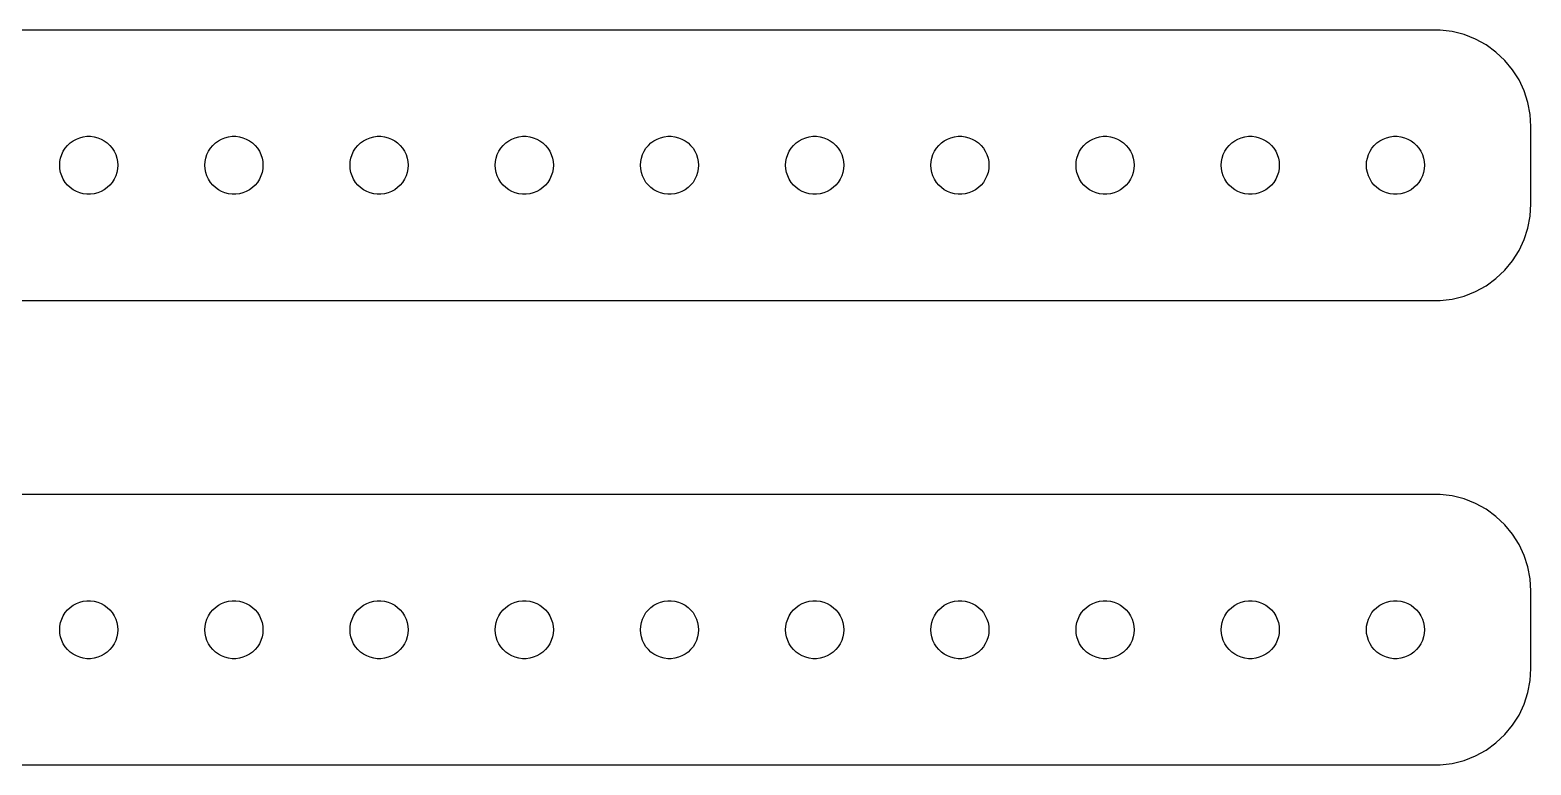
# Model space of a CAD drawing. Header units: metres. Extents: x -150 to 150, y 17 to 55.
# Drawn here: x 72 to 149.5, y 17 to 55 of the extents above; entities that cross this region are included whole.
import ezdxf

# ---------------------------------------------------------------- set-up
doc = ezdxf.new("R2010")
doc.units = ezdxf.units.M

msp = doc.modelspace()

# ---------------------------------------------------------------- linework, layer by layer
for p, q in [((144.814, 54.9901), (-144.814, 54.9901)), ((145.437, 54.9114), (144.814, 54.9901)), ((146.045, 54.7553), (145.437, 54.9114)), ((146.629, 54.5241), (146.045, 54.7553)), ((147.179, 54.2216), (146.629, 54.5241)), ((147.687, 53.8526), (147.179, 54.2216)), ((148.145, 53.4227), (147.687, 53.8526)), ((148.545, 52.9389), (148.145, 53.4227)), ((148.882, 52.4088), (148.545, 52.9389)), ((149.149, 51.8406), (148.882, 52.4088)), ((149.343, 51.2434), (149.149, 51.8406)), ((149.461, 50.6267), (149.343, 51.2434)), ((149.5, 50), (149.461, 50.6267)), ((149.5, 46), (149.5, 50)), ((73.6855, 48.7226), (73.7865, 48.8817)), ((73.7865, 48.8817), (73.9065, 49.0268)), ((73.9065, 49.0268), (74.0439, 49.1558)), ((74.0439, 49.1558), (74.1963, 49.2665)), ((74.1963, 49.2665), (74.3613, 49.3572)), ((74.3613, 49.3572), (74.5365, 49.4266)), ((74.5365, 49.4266), (74.7189, 49.4734)), ((74.7189, 49.4734), (74.9058, 49.497)), ((74.9058, 49.497), (75.0942, 49.497)), ((75.0942, 49.497), (75.2811, 49.4734)), ((75.2811, 49.4734), (75.4635, 49.4266)), ((75.4635, 49.4266), (75.6387, 49.3572)), ((75.6387, 49.3572), (75.8037, 49.2665)), ((75.8037, 49.2665), (75.9561, 49.1558)), ((75.9561, 49.1558), (76.0934, 49.0268)), ((76.0934, 49.0268), (76.2135, 48.8817)), ((76.2135, 48.8817), (76.3145, 48.7226)), ((81.1855, 48.7226), (81.2865, 48.8817)), ((81.2865, 48.8817), (81.4065, 49.0268)), ((81.4065, 49.0268), (81.5439, 49.1558)), ((81.5439, 49.1558), (81.6963, 49.2665)), ((81.6963, 49.2665), (81.8613, 49.3572)), ((81.8613, 49.3572), (82.0365, 49.4266)), ((82.0365, 49.4266), (82.2189, 49.4734)), ((82.2189, 49.4734), (82.4058, 49.497)), ((82.4058, 49.497), (82.5942, 49.497)), ((82.5942, 49.497), (82.7811, 49.4734)), ((82.7811, 49.4734), (82.9635, 49.4266)), ((82.9635, 49.4266), (83.1387, 49.3572)), ((83.1387, 49.3572), (83.3037, 49.2665)), ((83.3037, 49.2665), (83.4561, 49.1558)), ((83.4561, 49.1558), (83.5934, 49.0268)), ((83.5934, 49.0268), (83.7135, 48.8817)), ((83.7135, 48.8817), (83.8145, 48.7226)), ((88.6855, 48.7226), (88.7865, 48.8817)), ((88.7865, 48.8817), (88.9065, 49.0268)), ((88.9065, 49.0268), (89.0439, 49.1558)), ((89.0439, 49.1558), (89.1963, 49.2665)), ((89.1963, 49.2665), (89.3613, 49.3572)), ((89.3613, 49.3572), (89.5365, 49.4266)), ((89.5365, 49.4266), (89.7189, 49.4734)), ((89.7189, 49.4734), (89.9058, 49.497)), ((89.9058, 49.497), (90.0942, 49.497)), ((90.0942, 49.497), (90.2811, 49.4734)), ((90.2811, 49.4734), (90.4635, 49.4266)), ((90.4635, 49.4266), (90.6387, 49.3572)), ((90.6387, 49.3572), (90.8037, 49.2665)), ((90.8037, 49.2665), (90.9561, 49.1558)), ((90.9561, 49.1558), (91.0934, 49.0268)), ((91.0934, 49.0268), (91.2135, 48.8817)), ((91.2135, 48.8817), (91.3145, 48.7226)), ((96.1855, 48.7226), (96.2865, 48.8817)), ((96.2865, 48.8817), (96.4065, 49.0268)), ((96.4065, 49.0268), (96.5439, 49.1558)), ((96.5439, 49.1558), (96.6963, 49.2665)), ((96.6963, 49.2665), (96.8613, 49.3572)), ((96.8613, 49.3572), (97.0365, 49.4266)), ((97.0365, 49.4266), (97.2189, 49.4734)), ((97.2189, 49.4734), (97.4058, 49.497)), ((97.4058, 49.497), (97.5942, 49.497)), ((97.5942, 49.497), (97.7811, 49.4734)), ((97.7811, 49.4734), (97.9635, 49.4266)), ((97.9635, 49.4266), (98.1387, 49.3572)), ((98.1387, 49.3572), (98.3037, 49.2665)), ((98.3037, 49.2665), (98.4561, 49.1558)), ((98.4561, 49.1558), (98.5934, 49.0268)), ((98.5934, 49.0268), (98.7135, 48.8817)), ((98.7135, 48.8817), (98.8145, 48.7226)), ((103.686, 48.7226), (103.786, 48.8817)), ((103.786, 48.8817), (103.907, 49.0268)), ((103.907, 49.0268), (104.044, 49.1558)), ((104.044, 49.1558), (104.196, 49.2665)), ((104.196, 49.2665), (104.361, 49.3572)), ((104.361, 49.3572), (104.536, 49.4266)), ((104.536, 49.4266), (104.719, 49.4734)), ((104.719, 49.4734), (104.906, 49.497)), ((104.906, 49.497), (105.094, 49.497)), ((105.094, 49.497), (105.281, 49.4734)), ((105.281, 49.4734), (105.464, 49.4266)), ((105.464, 49.4266), (105.639, 49.3572)), ((105.639, 49.3572), (105.804, 49.2665)), ((105.804, 49.2665), (105.956, 49.1558)), ((105.956, 49.1558), (106.093, 49.0268)), ((106.093, 49.0268), (106.214, 48.8817)), ((106.214, 48.8817), (106.314, 48.7226)), ((111.186, 48.7226), (111.286, 48.8817)), ((111.286, 48.8817), (111.407, 49.0268)), ((111.407, 49.0268), (111.544, 49.1558)), ((111.544, 49.1558), (111.696, 49.2665)), ((111.696, 49.2665), (111.861, 49.3572)), ((111.861, 49.3572), (112.036, 49.4266)), ((112.036, 49.4266), (112.219, 49.4734)), ((112.219, 49.4734), (112.406, 49.497)), ((112.406, 49.497), (112.594, 49.497)), ((112.594, 49.497), (112.781, 49.4734)), ((112.781, 49.4734), (112.964, 49.4266)), ((112.964, 49.4266), (113.139, 49.3572)), ((113.139, 49.3572), (113.304, 49.2665)), ((113.304, 49.2665), (113.456, 49.1558)), ((113.456, 49.1558), (113.593, 49.0268)), ((113.593, 49.0268), (113.714, 48.8817)), ((113.714, 48.8817), (113.814, 48.7226)), ((118.686, 48.7226), (118.786, 48.8817)), ((118.786, 48.8817), (118.907, 49.0268)), ((118.907, 49.0268), (119.044, 49.1558)), ((119.044, 49.1558), (119.196, 49.2665)), ((119.196, 49.2665), (119.361, 49.3572)), ((119.361, 49.3572), (119.536, 49.4266)), ((119.536, 49.4266), (119.719, 49.4734)), ((119.719, 49.4734), (119.906, 49.497)), ((119.906, 49.497), (120.094, 49.497)), ((120.094, 49.497), (120.281, 49.4734)), ((120.281, 49.4734), (120.464, 49.4266)), ((120.464, 49.4266), (120.639, 49.3572)), ((120.639, 49.3572), (120.804, 49.2665)), ((120.804, 49.2665), (120.956, 49.1558)), ((120.956, 49.1558), (121.093, 49.0268)), ((121.093, 49.0268), (121.214, 48.8817)), ((121.214, 48.8817), (121.314, 48.7226)), ((126.186, 48.7226), (126.286, 48.8817)), ((126.286, 48.8817), (126.407, 49.0268)), ((126.407, 49.0268), (126.544, 49.1558)), ((126.544, 49.1558), (126.696, 49.2665)), ((126.696, 49.2665), (126.861, 49.3572)), ((126.861, 49.3572), (127.036, 49.4266)), ((127.036, 49.4266), (127.219, 49.4734)), ((127.219, 49.4734), (127.406, 49.497)), ((127.406, 49.497), (127.594, 49.497)), ((127.594, 49.497), (127.781, 49.4734)), ((127.781, 49.4734), (127.964, 49.4266)), ((127.964, 49.4266), (128.139, 49.3572)), ((128.139, 49.3572), (128.304, 49.2665)), ((128.304, 49.2665), (128.456, 49.1558)), ((128.456, 49.1558), (128.593, 49.0268)), ((128.593, 49.0268), (128.714, 48.8817)), ((128.714, 48.8817), (128.814, 48.7226)), ((133.686, 48.7226), (133.786, 48.8817)), ((133.786, 48.8817), (133.907, 49.0268)), ((133.907, 49.0268), (134.044, 49.1558)), ((134.044, 49.1558), (134.196, 49.2665)), ((134.196, 49.2665), (134.361, 49.3572)), ((134.361, 49.3572), (134.536, 49.4266)), ((134.536, 49.4266), (134.719, 49.4734)), ((134.719, 49.4734), (134.906, 49.497)), ((134.906, 49.497), (135.094, 49.497)), ((135.094, 49.497), (135.281, 49.4734)), ((135.281, 49.4734), (135.464, 49.4266)), ((135.464, 49.4266), (135.639, 49.3572)), ((135.639, 49.3572), (135.804, 49.2665)), ((135.804, 49.2665), (135.956, 49.1558)), ((135.956, 49.1558), (136.093, 49.0268)), ((136.093, 49.0268), (136.214, 48.8817)), ((136.214, 48.8817), (136.314, 48.7226)), ((141.186, 48.7226), (141.286, 48.8817)), ((141.286, 48.8817), (141.407, 49.0268)), ((141.407, 49.0268), (141.544, 49.1558)), ((141.544, 49.1558), (141.696, 49.2665)), ((141.696, 49.2665), (141.861, 49.3572)), ((141.861, 49.3572), (142.036, 49.4266)), ((142.036, 49.4266), (142.219, 49.4734)), ((142.219, 49.4734), (142.406, 49.497)), ((142.406, 49.497), (142.594, 49.497)), ((142.594, 49.497), (142.781, 49.4734)), ((142.781, 49.4734), (142.964, 49.4266)), ((142.964, 49.4266), (143.139, 49.3572)), ((143.139, 49.3572), (143.304, 49.2665)), ((143.304, 49.2665), (143.456, 49.1558)), ((143.456, 49.1558), (143.593, 49.0268)), ((143.593, 49.0268), (143.714, 48.8817)), ((143.714, 48.8817), (143.814, 48.7226)), ((73.5, 48), (73.5118, 48.188)), ((73.5118, 48.188), (73.5471, 48.373)), ((73.5471, 48.373), (73.6053, 48.5522)), ((73.6053, 48.5522), (73.6855, 48.7226)), ((76.3145, 48.7226), (76.3947, 48.5522)), ((76.3947, 48.5522), (76.4529, 48.373)), ((76.4529, 48.373), (76.4882, 48.188)), ((76.4882, 48.188), (76.5, 48)), ((81, 48), (81.0118, 48.188)), ((81.0118, 48.188), (81.0471, 48.373)), ((81.0471, 48.373), (81.1053, 48.5522)), ((81.1053, 48.5522), (81.1855, 48.7226)), ((83.8145, 48.7226), (83.8947, 48.5522)), ((83.8947, 48.5522), (83.9529, 48.373)), ((83.9529, 48.373), (83.9882, 48.188)), ((83.9882, 48.188), (84, 48)), ((88.5, 48), (88.5118, 48.188)), ((88.5118, 48.188), (88.5471, 48.373)), ((88.5471, 48.373), (88.6053, 48.5522)), ((88.6053, 48.5522), (88.6855, 48.7226)), ((91.3145, 48.7226), (91.3947, 48.5522)), ((91.3947, 48.5522), (91.4529, 48.373)), ((91.4529, 48.373), (91.4882, 48.188)), ((91.4882, 48.188), (91.5, 48)), ((96, 48), (96.0118, 48.188)), ((96.0118, 48.188), (96.0471, 48.373)), ((96.0471, 48.373), (96.1053, 48.5522)), ((96.1053, 48.5522), (96.1855, 48.7226)), ((98.8145, 48.7226), (98.8947, 48.5522)), ((98.8947, 48.5522), (98.9529, 48.373)), ((98.9529, 48.373), (98.9882, 48.188)), ((98.9882, 48.188), (99, 48)), ((103.5, 48), (103.512, 48.188)), ((103.512, 48.188), (103.547, 48.373)), ((103.547, 48.373), (103.605, 48.5522)), ((103.605, 48.5522), (103.686, 48.7226)), ((106.314, 48.7226), (106.395, 48.5522)), ((106.395, 48.5522), (106.453, 48.373)), ((106.453, 48.373), (106.488, 48.188)), ((106.488, 48.188), (106.5, 48)), ((111, 48), (111.012, 48.188)), ((111.012, 48.188), (111.047, 48.373)), ((111.047, 48.373), (111.105, 48.5522)), ((111.105, 48.5522), (111.186, 48.7226)), ((113.814, 48.7226), (113.895, 48.5522)), ((113.895, 48.5522), (113.953, 48.373)), ((113.953, 48.373), (113.988, 48.188)), ((113.988, 48.188), (114, 48)), ((118.5, 48), (118.512, 48.188)), ((118.512, 48.188), (118.547, 48.373)), ((118.547, 48.373), (118.605, 48.5522)), ((118.605, 48.5522), (118.686, 48.7226)), ((121.314, 48.7226), (121.395, 48.5522)), ((121.395, 48.5522), (121.453, 48.373)), ((121.453, 48.373), (121.488, 48.188)), ((121.488, 48.188), (121.5, 48)), ((126, 48), (126.012, 48.188)), ((126.012, 48.188), (126.047, 48.373)), ((126.047, 48.373), (126.105, 48.5522)), ((126.105, 48.5522), (126.186, 48.7226)), ((128.814, 48.7226), (128.895, 48.5522)), ((128.895, 48.5522), (128.953, 48.373)), ((128.953, 48.373), (128.988, 48.188)), ((128.988, 48.188), (129, 48)), ((133.5, 48), (133.512, 48.188)), ((133.512, 48.188), (133.547, 48.373)), ((133.547, 48.373), (133.605, 48.5522)), ((133.605, 48.5522), (133.686, 48.7226)), ((136.314, 48.7226), (136.395, 48.5522)), ((136.395, 48.5522), (136.453, 48.373)), ((136.453, 48.373), (136.488, 48.188)), ((136.488, 48.188), (136.5, 48)), ((141, 48), (141.012, 48.188)), ((141.012, 48.188), (141.047, 48.373)), ((141.047, 48.373), (141.105, 48.5522)), ((141.105, 48.5522), (141.186, 48.7226)), ((143.814, 48.7226), (143.895, 48.5522)), ((143.895, 48.5522), (143.953, 48.373)), ((143.953, 48.373), (143.988, 48.188)), ((143.988, 48.188), (144, 48)), ((73.5118, 47.812), (73.5, 48)), ((73.5471, 47.627), (73.5118, 47.812)), ((73.6053, 47.4478), (73.5471, 47.627)), ((73.6855, 47.2774), (73.6053, 47.4478)), ((76.3947, 47.4478), (76.3145, 47.2774)), ((76.4529, 47.627), (76.3947, 47.4478)), ((76.4882, 47.812), (76.4529, 47.627)), ((76.5, 48), (76.4882, 47.812)), ((81.0118, 47.812), (81, 48)), ((81.0471, 47.627), (81.0118, 47.812)), ((81.1053, 47.4478), (81.0471, 47.627)), ((81.1855, 47.2774), (81.1053, 47.4478)), ((83.8947, 47.4478), (83.8145, 47.2774)), ((83.9529, 47.627), (83.8947, 47.4478)), ((83.9882, 47.812), (83.9529, 47.627)), ((84, 48), (83.9882, 47.812)), ((88.5118, 47.812), (88.5, 48)), ((88.5471, 47.627), (88.5118, 47.812)), ((88.6053, 47.4478), (88.5471, 47.627)), ((88.6855, 47.2774), (88.6053, 47.4478)), ((91.3947, 47.4478), (91.3145, 47.2774)), ((91.4529, 47.627), (91.3947, 47.4478)), ((91.4882, 47.812), (91.4529, 47.627)), ((91.5, 48), (91.4882, 47.812)), ((96.0118, 47.812), (96, 48)), ((96.0471, 47.627), (96.0118, 47.812)), ((96.1053, 47.4478), (96.0471, 47.627)), ((96.1855, 47.2774), (96.1053, 47.4478)), ((98.8947, 47.4478), (98.8145, 47.2774)), ((98.9529, 47.627), (98.8947, 47.4478)), ((98.9882, 47.812), (98.9529, 47.627)), ((99, 48), (98.9882, 47.812)), ((103.512, 47.812), (103.5, 48)), ((103.547, 47.627), (103.512, 47.812)), ((103.605, 47.4478), (103.547, 47.627)), ((103.686, 47.2774), (103.605, 47.4478)), ((106.395, 47.4478), (106.314, 47.2774)), ((106.453, 47.627), (106.395, 47.4478)), ((106.488, 47.812), (106.453, 47.627)), ((106.5, 48), (106.488, 47.812)), ((111.012, 47.812), (111, 48)), ((111.047, 47.627), (111.012, 47.812)), ((111.105, 47.4478), (111.047, 47.627)), ((111.186, 47.2774), (111.105, 47.4478)), ((113.895, 47.4478), (113.814, 47.2774)), ((113.953, 47.627), (113.895, 47.4478)), ((113.988, 47.812), (113.953, 47.627)), ((114, 48), (113.988, 47.812)), ((118.512, 47.812), (118.5, 48)), ((118.547, 47.627), (118.512, 47.812)), ((118.605, 47.4478), (118.547, 47.627)), ((118.686, 47.2774), (118.605, 47.4478)), ((121.395, 47.4478), (121.314, 47.2774)), ((121.453, 47.627), (121.395, 47.4478)), ((121.488, 47.812), (121.453, 47.627)), ((121.5, 48), (121.488, 47.812)), ((126.012, 47.812), (126, 48)), ((126.047, 47.627), (126.012, 47.812)), ((126.105, 47.4478), (126.047, 47.627)), ((126.186, 47.2774), (126.105, 47.4478)), ((128.895, 47.4478), (128.814, 47.2774)), ((128.953, 47.627), (128.895, 47.4478)), ((128.988, 47.812), (128.953, 47.627)), ((129, 48), (128.988, 47.812)), ((133.512, 47.812), (133.5, 48)), ((133.547, 47.627), (133.512, 47.812)), ((133.605, 47.4478), (133.547, 47.627)), ((133.686, 47.2774), (133.605, 47.4478)), ((136.395, 47.4478), (136.314, 47.2774)), ((136.453, 47.627), (136.395, 47.4478)), ((136.488, 47.812), (136.453, 47.627)), ((136.5, 48), (136.488, 47.812)), ((141.012, 47.812), (141, 48)), ((141.047, 47.627), (141.012, 47.812)), ((141.105, 47.4478), (141.047, 47.627)), ((141.186, 47.2774), (141.105, 47.4478)), ((143.895, 47.4478), (143.814, 47.2774)), ((143.953, 47.627), (143.895, 47.4478)), ((143.988, 47.812), (143.953, 47.627)), ((144, 48), (143.988, 47.812)), ((73.7865, 47.1183), (73.6855, 47.2774)), ((73.9065, 46.9732), (73.7865, 47.1183)), ((74.0439, 46.8442), (73.9065, 46.9732)), ((74.1963, 46.7335), (74.0439, 46.8442)), ((74.3613, 46.6428), (74.1963, 46.7335)), ((74.5365, 46.5734), (74.3613, 46.6428)), ((74.7189, 46.5266), (74.5365, 46.5734)), ((74.9058, 46.503), (74.7189, 46.5266)), ((75.2811, 46.5266), (75.0942, 46.503)), ((75.4635, 46.5734), (75.2811, 46.5266)), ((75.6387, 46.6428), (75.4635, 46.5734)), ((75.8037, 46.7335), (75.6387, 46.6428)), ((75.9561, 46.8442), (75.8037, 46.7335)), ((76.0934, 46.9732), (75.9561, 46.8442)), ((76.2135, 47.1183), (76.0934, 46.9732)), ((76.3145, 47.2774), (76.2135, 47.1183)), ((81.2865, 47.1183), (81.1855, 47.2774)), ((81.4065, 46.9732), (81.2865, 47.1183)), ((81.5439, 46.8442), (81.4065, 46.9732)), ((81.6963, 46.7335), (81.5439, 46.8442)), ((81.8613, 46.6428), (81.6963, 46.7335)), ((82.0365, 46.5734), (81.8613, 46.6428)), ((82.2189, 46.5266), (82.0365, 46.5734)), ((82.4058, 46.503), (82.2189, 46.5266)), ((82.7811, 46.5266), (82.5942, 46.503)), ((82.9635, 46.5734), (82.7811, 46.5266)), ((83.1387, 46.6428), (82.9635, 46.5734)), ((83.3037, 46.7335), (83.1387, 46.6428)), ((83.4561, 46.8442), (83.3037, 46.7335)), ((83.5934, 46.9732), (83.4561, 46.8442)), ((83.7135, 47.1183), (83.5934, 46.9732)), ((83.8145, 47.2774), (83.7135, 47.1183)), ((88.7865, 47.1183), (88.6855, 47.2774)), ((88.9065, 46.9732), (88.7865, 47.1183)), ((89.0439, 46.8442), (88.9065, 46.9732)), ((89.1963, 46.7335), (89.0439, 46.8442)), ((89.3613, 46.6428), (89.1963, 46.7335)), ((89.5365, 46.5734), (89.3613, 46.6428)), ((89.7189, 46.5266), (89.5365, 46.5734)), ((89.9058, 46.503), (89.7189, 46.5266)), ((90.2811, 46.5266), (90.0942, 46.503)), ((90.4635, 46.5734), (90.2811, 46.5266)), ((90.6387, 46.6428), (90.4635, 46.5734)), ((90.8037, 46.7335), (90.6387, 46.6428)), ((90.9561, 46.8442), (90.8037, 46.7335)), ((91.0934, 46.9732), (90.9561, 46.8442)), ((91.2135, 47.1183), (91.0934, 46.9732)), ((91.3145, 47.2774), (91.2135, 47.1183)), ((96.2865, 47.1183), (96.1855, 47.2774)), ((96.4065, 46.9732), (96.2865, 47.1183)), ((96.5439, 46.8442), (96.4065, 46.9732)), ((96.6963, 46.7335), (96.5439, 46.8442)), ((96.8613, 46.6428), (96.6963, 46.7335)), ((97.0365, 46.5734), (96.8613, 46.6428)), ((97.2189, 46.5266), (97.0365, 46.5734)), ((97.4058, 46.503), (97.2189, 46.5266)), ((97.7811, 46.5266), (97.5942, 46.503)), ((97.9635, 46.5734), (97.7811, 46.5266)), ((98.1387, 46.6428), (97.9635, 46.5734)), ((98.3037, 46.7335), (98.1387, 46.6428)), ((98.4561, 46.8442), (98.3037, 46.7335)), ((98.5934, 46.9732), (98.4561, 46.8442)), ((98.7135, 47.1183), (98.5934, 46.9732)), ((98.8145, 47.2774), (98.7135, 47.1183)), ((103.786, 47.1183), (103.686, 47.2774)), ((103.907, 46.9732), (103.786, 47.1183)), ((104.044, 46.8442), (103.907, 46.9732)), ((104.196, 46.7335), (104.044, 46.8442)), ((104.361, 46.6428), (104.196, 46.7335)), ((104.536, 46.5734), (104.361, 46.6428)), ((104.719, 46.5266), (104.536, 46.5734)), ((104.906, 46.503), (104.719, 46.5266)), ((105.281, 46.5266), (105.094, 46.503)), ((105.464, 46.5734), (105.281, 46.5266)), ((105.639, 46.6428), (105.464, 46.5734)), ((105.804, 46.7335), (105.639, 46.6428)), ((105.956, 46.8442), (105.804, 46.7335)), ((106.093, 46.9732), (105.956, 46.8442)), ((106.214, 47.1183), (106.093, 46.9732)), ((106.314, 47.2774), (106.214, 47.1183)), ((111.286, 47.1183), (111.186, 47.2774)), ((111.407, 46.9732), (111.286, 47.1183)), ((111.544, 46.8442), (111.407, 46.9732)), ((111.696, 46.7335), (111.544, 46.8442)), ((111.861, 46.6428), (111.696, 46.7335)), ((112.036, 46.5734), (111.861, 46.6428)), ((112.219, 46.5266), (112.036, 46.5734)), ((112.406, 46.503), (112.219, 46.5266)), ((112.781, 46.5266), (112.594, 46.503)), ((112.964, 46.5734), (112.781, 46.5266)), ((113.139, 46.6428), (112.964, 46.5734)), ((113.304, 46.7335), (113.139, 46.6428)), ((113.456, 46.8442), (113.304, 46.7335)), ((113.593, 46.9732), (113.456, 46.8442)), ((113.714, 47.1183), (113.593, 46.9732)), ((113.814, 47.2774), (113.714, 47.1183)), ((118.786, 47.1183), (118.686, 47.2774)), ((118.907, 46.9732), (118.786, 47.1183)), ((119.044, 46.8442), (118.907, 46.9732)), ((119.196, 46.7335), (119.044, 46.8442)), ((119.361, 46.6428), (119.196, 46.7335)), ((119.536, 46.5734), (119.361, 46.6428)), ((119.719, 46.5266), (119.536, 46.5734)), ((119.906, 46.503), (119.719, 46.5266)), ((120.281, 46.5266), (120.094, 46.503)), ((120.464, 46.5734), (120.281, 46.5266)), ((120.639, 46.6428), (120.464, 46.5734)), ((120.804, 46.7335), (120.639, 46.6428)), ((120.956, 46.8442), (120.804, 46.7335)), ((121.093, 46.9732), (120.956, 46.8442)), ((121.214, 47.1183), (121.093, 46.9732)), ((121.314, 47.2774), (121.214, 47.1183)), ((126.286, 47.1183), (126.186, 47.2774)), ((126.407, 46.9732), (126.286, 47.1183)), ((126.544, 46.8442), (126.407, 46.9732)), ((126.696, 46.7335), (126.544, 46.8442)), ((126.861, 46.6428), (126.696, 46.7335)), ((127.036, 46.5734), (126.861, 46.6428)), ((127.219, 46.5266), (127.036, 46.5734)), ((127.406, 46.503), (127.219, 46.5266)), ((127.781, 46.5266), (127.594, 46.503)), ((127.964, 46.5734), (127.781, 46.5266)), ((128.139, 46.6428), (127.964, 46.5734)), ((128.304, 46.7335), (128.139, 46.6428)), ((128.456, 46.8442), (128.304, 46.7335)), ((128.593, 46.9732), (128.456, 46.8442)), ((128.714, 47.1183), (128.593, 46.9732)), ((128.814, 47.2774), (128.714, 47.1183)), ((133.786, 47.1183), (133.686, 47.2774)), ((133.907, 46.9732), (133.786, 47.1183)), ((134.044, 46.8442), (133.907, 46.9732)), ((134.196, 46.7335), (134.044, 46.8442)), ((134.361, 46.6428), (134.196, 46.7335)), ((134.536, 46.5734), (134.361, 46.6428)), ((134.719, 46.5266), (134.536, 46.5734)), ((134.906, 46.503), (134.719, 46.5266)), ((135.281, 46.5266), (135.094, 46.503)), ((135.464, 46.5734), (135.281, 46.5266)), ((135.639, 46.6428), (135.464, 46.5734)), ((135.804, 46.7335), (135.639, 46.6428)), ((135.956, 46.8442), (135.804, 46.7335)), ((136.093, 46.9732), (135.956, 46.8442)), ((136.214, 47.1183), (136.093, 46.9732)), ((136.314, 47.2774), (136.214, 47.1183)), ((141.286, 47.1183), (141.186, 47.2774)), ((141.407, 46.9732), (141.286, 47.1183)), ((141.544, 46.8442), (141.407, 46.9732)), ((141.696, 46.7335), (141.544, 46.8442)), ((141.861, 46.6428), (141.696, 46.7335)), ((142.036, 46.5734), (141.861, 46.6428)), ((142.219, 46.5266), (142.036, 46.5734)), ((142.406, 46.503), (142.219, 46.5266)), ((142.781, 46.5266), (142.594, 46.503)), ((142.964, 46.5734), (142.781, 46.5266)), ((143.139, 46.6428), (142.964, 46.5734)), ((143.304, 46.7335), (143.139, 46.6428)), ((143.456, 46.8442), (143.304, 46.7335)), ((143.593, 46.9732), (143.456, 46.8442)), ((143.714, 47.1183), (143.593, 46.9732)), ((143.814, 47.2774), (143.714, 47.1183)), ((75.0942, 46.503), (74.9058, 46.503)), ((82.5942, 46.503), (82.4058, 46.503)), ((90.0942, 46.503), (89.9058, 46.503)), ((97.5942, 46.503), (97.4058, 46.503)), ((105.094, 46.503), (104.906, 46.503)), ((112.594, 46.503), (112.406, 46.503)), ((120.094, 46.503), (119.906, 46.503)), ((127.594, 46.503), (127.406, 46.503)), ((135.094, 46.503), (134.906, 46.503)), ((142.594, 46.503), (142.406, 46.503)), ((149.461, 45.3733), (149.5, 46)), ((149.343, 44.7566), (149.461, 45.3733)), ((149.149, 44.1594), (149.343, 44.7566)), ((148.545, 43.0611), (148.882, 43.5912)), ((148.882, 43.5912), (149.149, 44.1594)), ((148.145, 42.5773), (148.545, 43.0611)), ((147.179, 41.7784), (147.687, 42.1474)), ((147.687, 42.1474), (148.145, 42.5773)), ((145.437, 41.0886), (146.045, 41.2447)), ((146.045, 41.2447), (146.629, 41.4759)), ((146.629, 41.4759), (147.179, 41.7784)), ((-144.814, 41.0099), (144.814, 41.0099)), ((144.814, 41.0099), (145.437, 41.0886)), ((144.814, 30.9901), (-144.814, 30.9901)), ((145.437, 30.9114), (144.814, 30.9901)), ((146.045, 30.7553), (145.437, 30.9114)), ((146.629, 30.5241), (146.045, 30.7553)), ((147.179, 30.2216), (146.629, 30.5241)), ((147.687, 29.8526), (147.179, 30.2216)), ((148.145, 29.4227), (147.687, 29.8526)), ((148.545, 28.9389), (148.145, 29.4227)), ((148.882, 28.4088), (148.545, 28.9389)), ((149.149, 27.8406), (148.882, 28.4088)), ((149.343, 27.2434), (149.149, 27.8406)), ((149.461, 26.6267), (149.343, 27.2434)), ((149.5, 26), (149.461, 26.6267)), ((149.5, 22), (149.5, 26)), ((73.6855, 24.7226), (73.7865, 24.8817)), ((73.7865, 24.8817), (73.9065, 25.0268)), ((73.9065, 25.0268), (74.0439, 25.1558)), ((74.0439, 25.1558), (74.1963, 25.2665)), ((74.1963, 25.2665), (74.3613, 25.3572)), ((74.3613, 25.3572), (74.5365, 25.4266)), ((74.5365, 25.4266), (74.7189, 25.4734)), ((74.7189, 25.4734), (74.9058, 25.497)), ((74.9058, 25.497), (75.0942, 25.497)), ((75.0942, 25.497), (75.2811, 25.4734)), ((75.2811, 25.4734), (75.4635, 25.4266)), ((75.4635, 25.4266), (75.6387, 25.3572)), ((75.6387, 25.3572), (75.8037, 25.2665)), ((75.8037, 25.2665), (75.9561, 25.1558)), ((75.9561, 25.1558), (76.0934, 25.0268)), ((76.0934, 25.0268), (76.2135, 24.8817)), ((76.2135, 24.8817), (76.3145, 24.7226)), ((81.1855, 24.7226), (81.2865, 24.8817)), ((81.2865, 24.8817), (81.4065, 25.0268)), ((81.4065, 25.0268), (81.5439, 25.1558)), ((81.5439, 25.1558), (81.6963, 25.2665)), ((81.6963, 25.2665), (81.8613, 25.3572)), ((81.8613, 25.3572), (82.0365, 25.4266)), ((82.0365, 25.4266), (82.2189, 25.4734)), ((82.2189, 25.4734), (82.4058, 25.497)), ((82.4058, 25.497), (82.5942, 25.497)), ((82.5942, 25.497), (82.7811, 25.4734)), ((82.7811, 25.4734), (82.9635, 25.4266)), ((82.9635, 25.4266), (83.1387, 25.3572)), ((83.1387, 25.3572), (83.3037, 25.2665)), ((83.3037, 25.2665), (83.4561, 25.1558)), ((83.4561, 25.1558), (83.5934, 25.0268)), ((83.5934, 25.0268), (83.7135, 24.8817)), ((83.7135, 24.8817), (83.8145, 24.7226)), ((88.6855, 24.7226), (88.7865, 24.8817)), ((88.7865, 24.8817), (88.9065, 25.0268)), ((88.9065, 25.0268), (89.0439, 25.1558)), ((89.0439, 25.1558), (89.1963, 25.2665)), ((89.1963, 25.2665), (89.3613, 25.3572)), ((89.3613, 25.3572), (89.5365, 25.4266)), ((89.5365, 25.4266), (89.7189, 25.4734)), ((89.7189, 25.4734), (89.9058, 25.497)), ((89.9058, 25.497), (90.0942, 25.497)), ((90.0942, 25.497), (90.2811, 25.4734)), ((90.2811, 25.4734), (90.4635, 25.4266)), ((90.4635, 25.4266), (90.6387, 25.3572)), ((90.6387, 25.3572), (90.8037, 25.2665)), ((90.8037, 25.2665), (90.9561, 25.1558)), ((90.9561, 25.1558), (91.0934, 25.0268)), ((91.0934, 25.0268), (91.2135, 24.8817)), ((91.2135, 24.8817), (91.3145, 24.7226)), ((96.1855, 24.7226), (96.2865, 24.8817)), ((96.2865, 24.8817), (96.4065, 25.0268)), ((96.4065, 25.0268), (96.5439, 25.1558)), ((96.5439, 25.1558), (96.6963, 25.2665)), ((96.6963, 25.2665), (96.8613, 25.3572)), ((96.8613, 25.3572), (97.0365, 25.4266)), ((97.0365, 25.4266), (97.2189, 25.4734)), ((97.2189, 25.4734), (97.4058, 25.497)), ((97.4058, 25.497), (97.5942, 25.497)), ((97.5942, 25.497), (97.7811, 25.4734)), ((97.7811, 25.4734), (97.9635, 25.4266)), ((97.9635, 25.4266), (98.1387, 25.3572)), ((98.1387, 25.3572), (98.3037, 25.2665)), ((98.3037, 25.2665), (98.4561, 25.1558)), ((98.4561, 25.1558), (98.5934, 25.0268)), ((98.5934, 25.0268), (98.7135, 24.8817)), ((98.7135, 24.8817), (98.8145, 24.7226)), ((103.686, 24.7226), (103.786, 24.8817)), ((103.786, 24.8817), (103.907, 25.0268)), ((103.907, 25.0268), (104.044, 25.1558)), ((104.044, 25.1558), (104.196, 25.2665)), ((104.196, 25.2665), (104.361, 25.3572)), ((104.361, 25.3572), (104.536, 25.4266)), ((104.536, 25.4266), (104.719, 25.4734)), ((104.719, 25.4734), (104.906, 25.497)), ((104.906, 25.497), (105.094, 25.497)), ((105.094, 25.497), (105.281, 25.4734)), ((105.281, 25.4734), (105.464, 25.4266)), ((105.464, 25.4266), (105.639, 25.3572)), ((105.639, 25.3572), (105.804, 25.2665)), ((105.804, 25.2665), (105.956, 25.1558)), ((105.956, 25.1558), (106.093, 25.0268)), ((106.093, 25.0268), (106.214, 24.8817)), ((106.214, 24.8817), (106.314, 24.7226)), ((111.186, 24.7226), (111.286, 24.8817)), ((111.286, 24.8817), (111.407, 25.0268)), ((111.407, 25.0268), (111.544, 25.1558)), ((111.544, 25.1558), (111.696, 25.2665)), ((111.696, 25.2665), (111.861, 25.3572)), ((111.861, 25.3572), (112.036, 25.4266)), ((112.036, 25.4266), (112.219, 25.4734)), ((112.219, 25.4734), (112.406, 25.497)), ((112.406, 25.497), (112.594, 25.497)), ((112.594, 25.497), (112.781, 25.4734)), ((112.781, 25.4734), (112.964, 25.4266)), ((112.964, 25.4266), (113.139, 25.3572)), ((113.139, 25.3572), (113.304, 25.2665)), ((113.304, 25.2665), (113.456, 25.1558)), ((113.456, 25.1558), (113.593, 25.0268)), ((113.593, 25.0268), (113.714, 24.8817)), ((113.714, 24.8817), (113.814, 24.7226)), ((118.686, 24.7226), (118.786, 24.8817)), ((118.786, 24.8817), (118.907, 25.0268)), ((118.907, 25.0268), (119.044, 25.1558)), ((119.044, 25.1558), (119.196, 25.2665)), ((119.196, 25.2665), (119.361, 25.3572)), ((119.361, 25.3572), (119.536, 25.4266)), ((119.536, 25.4266), (119.719, 25.4734)), ((119.719, 25.4734), (119.906, 25.497)), ((119.906, 25.497), (120.094, 25.497)), ((120.094, 25.497), (120.281, 25.4734)), ((120.281, 25.4734), (120.464, 25.4266)), ((120.464, 25.4266), (120.639, 25.3572)), ((120.639, 25.3572), (120.804, 25.2665)), ((120.804, 25.2665), (120.956, 25.1558)), ((120.956, 25.1558), (121.093, 25.0268)), ((121.093, 25.0268), (121.214, 24.8817)), ((121.214, 24.8817), (121.314, 24.7226)), ((126.186, 24.7226), (126.286, 24.8817)), ((126.286, 24.8817), (126.407, 25.0268)), ((126.407, 25.0268), (126.544, 25.1558)), ((126.544, 25.1558), (126.696, 25.2665)), ((126.696, 25.2665), (126.861, 25.3572)), ((126.861, 25.3572), (127.036, 25.4266)), ((127.036, 25.4266), (127.219, 25.4734)), ((127.219, 25.4734), (127.406, 25.497)), ((127.406, 25.497), (127.594, 25.497)), ((127.594, 25.497), (127.781, 25.4734)), ((127.781, 25.4734), (127.964, 25.4266)), ((127.964, 25.4266), (128.139, 25.3572)), ((128.139, 25.3572), (128.304, 25.2665)), ((128.304, 25.2665), (128.456, 25.1558)), ((128.456, 25.1558), (128.593, 25.0268)), ((128.593, 25.0268), (128.714, 24.8817)), ((128.714, 24.8817), (128.814, 24.7226)), ((133.686, 24.7226), (133.786, 24.8817)), ((133.786, 24.8817), (133.907, 25.0268)), ((133.907, 25.0268), (134.044, 25.1558)), ((134.044, 25.1558), (134.196, 25.2665)), ((134.196, 25.2665), (134.361, 25.3572)), ((134.361, 25.3572), (134.536, 25.4266)), ((134.536, 25.4266), (134.719, 25.4734)), ((134.719, 25.4734), (134.906, 25.497)), ((134.906, 25.497), (135.094, 25.497)), ((135.094, 25.497), (135.281, 25.4734)), ((135.281, 25.4734), (135.464, 25.4266)), ((135.464, 25.4266), (135.639, 25.3572)), ((135.639, 25.3572), (135.804, 25.2665)), ((135.804, 25.2665), (135.956, 25.1558)), ((135.956, 25.1558), (136.093, 25.0268)), ((136.093, 25.0268), (136.214, 24.8817)), ((136.214, 24.8817), (136.314, 24.7226)), ((141.186, 24.7226), (141.286, 24.8817)), ((141.286, 24.8817), (141.407, 25.0268)), ((141.407, 25.0268), (141.544, 25.1558)), ((141.544, 25.1558), (141.696, 25.2665)), ((141.696, 25.2665), (141.861, 25.3572)), ((141.861, 25.3572), (142.036, 25.4266)), ((142.036, 25.4266), (142.219, 25.4734)), ((142.219, 25.4734), (142.406, 25.497)), ((142.406, 25.497), (142.594, 25.497)), ((142.594, 25.497), (142.781, 25.4734)), ((142.781, 25.4734), (142.964, 25.4266)), ((142.964, 25.4266), (143.139, 25.3572)), ((143.139, 25.3572), (143.304, 25.2665)), ((143.304, 25.2665), (143.456, 25.1558)), ((143.456, 25.1558), (143.593, 25.0268)), ((143.593, 25.0268), (143.714, 24.8817)), ((143.714, 24.8817), (143.814, 24.7226)), ((73.5, 24), (73.5118, 24.188)), ((73.5118, 24.188), (73.5471, 24.373)), ((73.5471, 24.373), (73.6053, 24.5522)), ((73.6053, 24.5522), (73.6855, 24.7226)), ((76.3145, 24.7226), (76.3947, 24.5522)), ((76.3947, 24.5522), (76.4529, 24.373)), ((76.4529, 24.373), (76.4882, 24.188)), ((76.4882, 24.188), (76.5, 24)), ((81, 24), (81.0118, 24.188)), ((81.0118, 24.188), (81.0471, 24.373)), ((81.0471, 24.373), (81.1053, 24.5522)), ((81.1053, 24.5522), (81.1855, 24.7226)), ((83.8145, 24.7226), (83.8947, 24.5522)), ((83.8947, 24.5522), (83.9529, 24.373)), ((83.9529, 24.373), (83.9882, 24.188)), ((83.9882, 24.188), (84, 24)), ((88.5, 24), (88.5118, 24.188)), ((88.5118, 24.188), (88.5471, 24.373)), ((88.5471, 24.373), (88.6053, 24.5522)), ((88.6053, 24.5522), (88.6855, 24.7226)), ((91.3145, 24.7226), (91.3947, 24.5522)), ((91.3947, 24.5522), (91.4529, 24.373)), ((91.4529, 24.373), (91.4882, 24.188)), ((91.4882, 24.188), (91.5, 24)), ((96, 24), (96.0118, 24.188)), ((96.0118, 24.188), (96.0471, 24.373)), ((96.0471, 24.373), (96.1053, 24.5522)), ((96.1053, 24.5522), (96.1855, 24.7226)), ((98.8145, 24.7226), (98.8947, 24.5522)), ((98.8947, 24.5522), (98.9529, 24.373)), ((98.9529, 24.373), (98.9882, 24.188)), ((98.9882, 24.188), (99, 24)), ((103.5, 24), (103.512, 24.188)), ((103.512, 24.188), (103.547, 24.373)), ((103.547, 24.373), (103.605, 24.5522)), ((103.605, 24.5522), (103.686, 24.7226)), ((106.314, 24.7226), (106.395, 24.5522)), ((106.395, 24.5522), (106.453, 24.373)), ((106.453, 24.373), (106.488, 24.188)), ((106.488, 24.188), (106.5, 24)), ((111, 24), (111.012, 24.188)), ((111.012, 24.188), (111.047, 24.373)), ((111.047, 24.373), (111.105, 24.5522)), ((111.105, 24.5522), (111.186, 24.7226)), ((113.814, 24.7226), (113.895, 24.5522)), ((113.895, 24.5522), (113.953, 24.373)), ((113.953, 24.373), (113.988, 24.188)), ((113.988, 24.188), (114, 24)), ((118.5, 24), (118.512, 24.188)), ((118.512, 24.188), (118.547, 24.373)), ((118.547, 24.373), (118.605, 24.5522)), ((118.605, 24.5522), (118.686, 24.7226)), ((121.314, 24.7226), (121.395, 24.5522)), ((121.395, 24.5522), (121.453, 24.373)), ((121.453, 24.373), (121.488, 24.188)), ((121.488, 24.188), (121.5, 24)), ((126, 24), (126.012, 24.188)), ((126.012, 24.188), (126.047, 24.373)), ((126.047, 24.373), (126.105, 24.5522)), ((126.105, 24.5522), (126.186, 24.7226)), ((128.814, 24.7226), (128.895, 24.5522)), ((128.895, 24.5522), (128.953, 24.373)), ((128.953, 24.373), (128.988, 24.188)), ((128.988, 24.188), (129, 24)), ((133.5, 24), (133.512, 24.188)), ((133.512, 24.188), (133.547, 24.373)), ((133.547, 24.373), (133.605, 24.5522)), ((133.605, 24.5522), (133.686, 24.7226)), ((136.314, 24.7226), (136.395, 24.5522)), ((136.395, 24.5522), (136.453, 24.373)), ((136.453, 24.373), (136.488, 24.188)), ((136.488, 24.188), (136.5, 24)), ((141, 24), (141.012, 24.188)), ((141.012, 24.188), (141.047, 24.373)), ((141.047, 24.373), (141.105, 24.5522)), ((141.105, 24.5522), (141.186, 24.7226)), ((143.814, 24.7226), (143.895, 24.5522)), ((143.895, 24.5522), (143.953, 24.373)), ((143.953, 24.373), (143.988, 24.188)), ((143.988, 24.188), (144, 24)), ((73.5118, 23.812), (73.5, 24)), ((73.5471, 23.627), (73.5118, 23.812)), ((73.6053, 23.4478), (73.5471, 23.627)), ((73.6855, 23.2774), (73.6053, 23.4478)), ((73.7865, 23.1183), (73.6855, 23.2774)), ((76.3145, 23.2774), (76.2135, 23.1183)), ((76.3947, 23.4478), (76.3145, 23.2774)), ((76.4529, 23.627), (76.3947, 23.4478)), ((76.4882, 23.812), (76.4529, 23.627)), ((76.5, 24), (76.4882, 23.812)), ((81.0118, 23.812), (81, 24)), ((81.0471, 23.627), (81.0118, 23.812)), ((81.1053, 23.4478), (81.0471, 23.627)), ((81.1855, 23.2774), (81.1053, 23.4478)), ((81.2865, 23.1183), (81.1855, 23.2774)), ((83.8145, 23.2774), (83.7135, 23.1183)), ((83.8947, 23.4478), (83.8145, 23.2774)), ((83.9529, 23.627), (83.8947, 23.4478)), ((83.9882, 23.812), (83.9529, 23.627)), ((84, 24), (83.9882, 23.812)), ((88.5118, 23.812), (88.5, 24)), ((88.5471, 23.627), (88.5118, 23.812)), ((88.6053, 23.4478), (88.5471, 23.627)), ((88.6855, 23.2774), (88.6053, 23.4478)), ((88.7865, 23.1183), (88.6855, 23.2774)), ((91.3145, 23.2774), (91.2135, 23.1183)), ((91.3947, 23.4478), (91.3145, 23.2774)), ((91.4529, 23.627), (91.3947, 23.4478)), ((91.4882, 23.812), (91.4529, 23.627)), ((91.5, 24), (91.4882, 23.812)), ((96.0118, 23.812), (96, 24)), ((96.0471, 23.627), (96.0118, 23.812)), ((96.1053, 23.4478), (96.0471, 23.627)), ((96.1855, 23.2774), (96.1053, 23.4478)), ((96.2865, 23.1183), (96.1855, 23.2774)), ((98.8145, 23.2774), (98.7135, 23.1183)), ((98.8947, 23.4478), (98.8145, 23.2774)), ((98.9529, 23.627), (98.8947, 23.4478)), ((98.9882, 23.812), (98.9529, 23.627)), ((99, 24), (98.9882, 23.812)), ((103.512, 23.812), (103.5, 24)), ((103.547, 23.627), (103.512, 23.812)), ((103.605, 23.4478), (103.547, 23.627)), ((103.686, 23.2774), (103.605, 23.4478)), ((103.786, 23.1183), (103.686, 23.2774)), ((106.314, 23.2774), (106.214, 23.1183)), ((106.395, 23.4478), (106.314, 23.2774)), ((106.453, 23.627), (106.395, 23.4478)), ((106.488, 23.812), (106.453, 23.627)), ((106.5, 24), (106.488, 23.812)), ((111.012, 23.812), (111, 24)), ((111.047, 23.627), (111.012, 23.812)), ((111.105, 23.4478), (111.047, 23.627)), ((111.186, 23.2774), (111.105, 23.4478)), ((111.286, 23.1183), (111.186, 23.2774)), ((113.814, 23.2774), (113.714, 23.1183)), ((113.895, 23.4478), (113.814, 23.2774)), ((113.953, 23.627), (113.895, 23.4478)), ((113.988, 23.812), (113.953, 23.627)), ((114, 24), (113.988, 23.812)), ((118.512, 23.812), (118.5, 24)), ((118.547, 23.627), (118.512, 23.812)), ((118.605, 23.4478), (118.547, 23.627)), ((118.686, 23.2774), (118.605, 23.4478)), ((118.786, 23.1183), (118.686, 23.2774)), ((121.314, 23.2774), (121.214, 23.1183)), ((121.395, 23.4478), (121.314, 23.2774)), ((121.453, 23.627), (121.395, 23.4478)), ((121.488, 23.812), (121.453, 23.627)), ((121.5, 24), (121.488, 23.812)), ((126.012, 23.812), (126, 24)), ((126.047, 23.627), (126.012, 23.812)), ((126.105, 23.4478), (126.047, 23.627)), ((126.186, 23.2774), (126.105, 23.4478)), ((126.286, 23.1183), (126.186, 23.2774)), ((128.814, 23.2774), (128.714, 23.1183)), ((128.895, 23.4478), (128.814, 23.2774)), ((128.953, 23.627), (128.895, 23.4478)), ((128.988, 23.812), (128.953, 23.627)), ((129, 24), (128.988, 23.812)), ((133.512, 23.812), (133.5, 24)), ((133.547, 23.627), (133.512, 23.812)), ((133.605, 23.4478), (133.547, 23.627)), ((133.686, 23.2774), (133.605, 23.4478)), ((133.786, 23.1183), (133.686, 23.2774)), ((136.314, 23.2774), (136.214, 23.1183)), ((136.395, 23.4478), (136.314, 23.2774)), ((136.453, 23.627), (136.395, 23.4478)), ((136.488, 23.812), (136.453, 23.627)), ((136.5, 24), (136.488, 23.812)), ((141.012, 23.812), (141, 24)), ((141.047, 23.627), (141.012, 23.812)), ((141.105, 23.4478), (141.047, 23.627)), ((141.186, 23.2774), (141.105, 23.4478)), ((141.286, 23.1183), (141.186, 23.2774)), ((143.814, 23.2774), (143.714, 23.1183)), ((143.895, 23.4478), (143.814, 23.2774)), ((143.953, 23.627), (143.895, 23.4478)), ((143.988, 23.812), (143.953, 23.627)), ((144, 24), (143.988, 23.812)), ((73.9065, 22.9732), (73.7865, 23.1183)), ((74.0439, 22.8442), (73.9065, 22.9732)), ((74.1963, 22.7335), (74.0439, 22.8442)), ((74.3613, 22.6428), (74.1963, 22.7335)), ((74.5365, 22.5734), (74.3613, 22.6428)), ((74.7189, 22.5266), (74.5365, 22.5734)), ((74.9058, 22.503), (74.7189, 22.5266)), ((75.0942, 22.503), (74.9058, 22.503)), ((75.2811, 22.5266), (75.0942, 22.503)), ((75.4635, 22.5734), (75.2811, 22.5266)), ((75.6387, 22.6428), (75.4635, 22.5734)), ((75.8037, 22.7335), (75.6387, 22.6428)), ((75.9561, 22.8442), (75.8037, 22.7335)), ((76.0934, 22.9732), (75.9561, 22.8442)), ((76.2135, 23.1183), (76.0934, 22.9732)), ((81.4065, 22.9732), (81.2865, 23.1183)), ((81.5439, 22.8442), (81.4065, 22.9732)), ((81.6963, 22.7335), (81.5439, 22.8442)), ((81.8613, 22.6428), (81.6963, 22.7335)), ((82.0365, 22.5734), (81.8613, 22.6428)), ((82.2189, 22.5266), (82.0365, 22.5734)), ((82.4058, 22.503), (82.2189, 22.5266)), ((82.5942, 22.503), (82.4058, 22.503)), ((82.7811, 22.5266), (82.5942, 22.503)), ((82.9635, 22.5734), (82.7811, 22.5266)), ((83.1387, 22.6428), (82.9635, 22.5734)), ((83.3037, 22.7335), (83.1387, 22.6428)), ((83.4561, 22.8442), (83.3037, 22.7335)), ((83.5934, 22.9732), (83.4561, 22.8442)), ((83.7135, 23.1183), (83.5934, 22.9732)), ((88.9065, 22.9732), (88.7865, 23.1183)), ((89.0439, 22.8442), (88.9065, 22.9732)), ((89.1963, 22.7335), (89.0439, 22.8442)), ((89.3613, 22.6428), (89.1963, 22.7335)), ((89.5365, 22.5734), (89.3613, 22.6428)), ((89.7189, 22.5266), (89.5365, 22.5734)), ((89.9058, 22.503), (89.7189, 22.5266)), ((90.0942, 22.503), (89.9058, 22.503)), ((90.2811, 22.5266), (90.0942, 22.503)), ((90.4635, 22.5734), (90.2811, 22.5266)), ((90.6387, 22.6428), (90.4635, 22.5734)), ((90.8037, 22.7335), (90.6387, 22.6428)), ((90.9561, 22.8442), (90.8037, 22.7335)), ((91.0934, 22.9732), (90.9561, 22.8442)), ((91.2135, 23.1183), (91.0934, 22.9732)), ((96.4065, 22.9732), (96.2865, 23.1183)), ((96.5439, 22.8442), (96.4065, 22.9732)), ((96.6963, 22.7335), (96.5439, 22.8442)), ((96.8613, 22.6428), (96.6963, 22.7335)), ((97.0365, 22.5734), (96.8613, 22.6428)), ((97.2189, 22.5266), (97.0365, 22.5734)), ((97.4058, 22.503), (97.2189, 22.5266)), ((97.5942, 22.503), (97.4058, 22.503)), ((97.7811, 22.5266), (97.5942, 22.503)), ((97.9635, 22.5734), (97.7811, 22.5266)), ((98.1387, 22.6428), (97.9635, 22.5734)), ((98.3037, 22.7335), (98.1387, 22.6428)), ((98.4561, 22.8442), (98.3037, 22.7335)), ((98.5934, 22.9732), (98.4561, 22.8442)), ((98.7135, 23.1183), (98.5934, 22.9732)), ((103.907, 22.9732), (103.786, 23.1183)), ((104.044, 22.8442), (103.907, 22.9732)), ((104.196, 22.7335), (104.044, 22.8442)), ((104.361, 22.6428), (104.196, 22.7335)), ((104.536, 22.5734), (104.361, 22.6428)), ((104.719, 22.5266), (104.536, 22.5734)), ((104.906, 22.503), (104.719, 22.5266)), ((105.094, 22.503), (104.906, 22.503)), ((105.281, 22.5266), (105.094, 22.503)), ((105.464, 22.5734), (105.281, 22.5266)), ((105.639, 22.6428), (105.464, 22.5734)), ((105.804, 22.7335), (105.639, 22.6428)), ((105.956, 22.8442), (105.804, 22.7335)), ((106.093, 22.9732), (105.956, 22.8442)), ((106.214, 23.1183), (106.093, 22.9732)), ((111.407, 22.9732), (111.286, 23.1183)), ((111.544, 22.8442), (111.407, 22.9732)), ((111.696, 22.7335), (111.544, 22.8442)), ((111.861, 22.6428), (111.696, 22.7335)), ((112.036, 22.5734), (111.861, 22.6428)), ((112.219, 22.5266), (112.036, 22.5734)), ((112.406, 22.503), (112.219, 22.5266)), ((112.594, 22.503), (112.406, 22.503)), ((112.781, 22.5266), (112.594, 22.503)), ((112.964, 22.5734), (112.781, 22.5266)), ((113.139, 22.6428), (112.964, 22.5734)), ((113.304, 22.7335), (113.139, 22.6428)), ((113.456, 22.8442), (113.304, 22.7335)), ((113.593, 22.9732), (113.456, 22.8442)), ((113.714, 23.1183), (113.593, 22.9732)), ((118.907, 22.9732), (118.786, 23.1183)), ((119.044, 22.8442), (118.907, 22.9732)), ((119.196, 22.7335), (119.044, 22.8442)), ((119.361, 22.6428), (119.196, 22.7335)), ((119.536, 22.5734), (119.361, 22.6428)), ((119.719, 22.5266), (119.536, 22.5734)), ((119.906, 22.503), (119.719, 22.5266)), ((120.094, 22.503), (119.906, 22.503)), ((120.281, 22.5266), (120.094, 22.503)), ((120.464, 22.5734), (120.281, 22.5266)), ((120.639, 22.6428), (120.464, 22.5734)), ((120.804, 22.7335), (120.639, 22.6428)), ((120.956, 22.8442), (120.804, 22.7335)), ((121.093, 22.9732), (120.956, 22.8442)), ((121.214, 23.1183), (121.093, 22.9732)), ((126.407, 22.9732), (126.286, 23.1183)), ((126.544, 22.8442), (126.407, 22.9732)), ((126.696, 22.7335), (126.544, 22.8442)), ((126.861, 22.6428), (126.696, 22.7335)), ((127.036, 22.5734), (126.861, 22.6428)), ((127.219, 22.5266), (127.036, 22.5734)), ((127.406, 22.503), (127.219, 22.5266)), ((127.594, 22.503), (127.406, 22.503)), ((127.781, 22.5266), (127.594, 22.503)), ((127.964, 22.5734), (127.781, 22.5266)), ((128.139, 22.6428), (127.964, 22.5734)), ((128.304, 22.7335), (128.139, 22.6428)), ((128.456, 22.8442), (128.304, 22.7335)), ((128.593, 22.9732), (128.456, 22.8442)), ((128.714, 23.1183), (128.593, 22.9732)), ((133.907, 22.9732), (133.786, 23.1183)), ((134.044, 22.8442), (133.907, 22.9732)), ((134.196, 22.7335), (134.044, 22.8442)), ((134.361, 22.6428), (134.196, 22.7335)), ((134.536, 22.5734), (134.361, 22.6428)), ((134.719, 22.5266), (134.536, 22.5734)), ((134.906, 22.503), (134.719, 22.5266)), ((135.094, 22.503), (134.906, 22.503)), ((135.281, 22.5266), (135.094, 22.503)), ((135.464, 22.5734), (135.281, 22.5266)), ((135.639, 22.6428), (135.464, 22.5734)), ((135.804, 22.7335), (135.639, 22.6428)), ((135.956, 22.8442), (135.804, 22.7335)), ((136.093, 22.9732), (135.956, 22.8442)), ((136.214, 23.1183), (136.093, 22.9732)), ((141.407, 22.9732), (141.286, 23.1183)), ((141.544, 22.8442), (141.407, 22.9732)), ((141.696, 22.7335), (141.544, 22.8442)), ((141.861, 22.6428), (141.696, 22.7335)), ((142.036, 22.5734), (141.861, 22.6428)), ((142.219, 22.5266), (142.036, 22.5734)), ((142.406, 22.503), (142.219, 22.5266)), ((142.594, 22.503), (142.406, 22.503)), ((142.781, 22.5266), (142.594, 22.503)), ((142.964, 22.5734), (142.781, 22.5266)), ((143.139, 22.6428), (142.964, 22.5734)), ((143.304, 22.7335), (143.139, 22.6428)), ((143.456, 22.8442), (143.304, 22.7335)), ((143.593, 22.9732), (143.456, 22.8442)), ((143.714, 23.1183), (143.593, 22.9732)), ((149.461, 21.3733), (149.5, 22)), ((149.343, 20.7566), (149.461, 21.3733)), ((148.882, 19.5912), (149.149, 20.1594)), ((149.149, 20.1594), (149.343, 20.7566)), ((148.545, 19.0611), (148.882, 19.5912)), ((148.145, 18.5773), (148.545, 19.0611)), ((147.179, 17.7784), (147.687, 18.1474)), ((147.687, 18.1474), (148.145, 18.5773)), ((144.814, 17.0099), (145.437, 17.0886)), ((145.437, 17.0886), (146.045, 17.2447)), ((146.045, 17.2447), (146.629, 17.4759)), ((146.629, 17.4759), (147.179, 17.7784)), ((-144.814, 17.0099), (144.814, 17.0099))]:
    msp.add_line(p, q)

doc.saveas('drawing.dxf')
